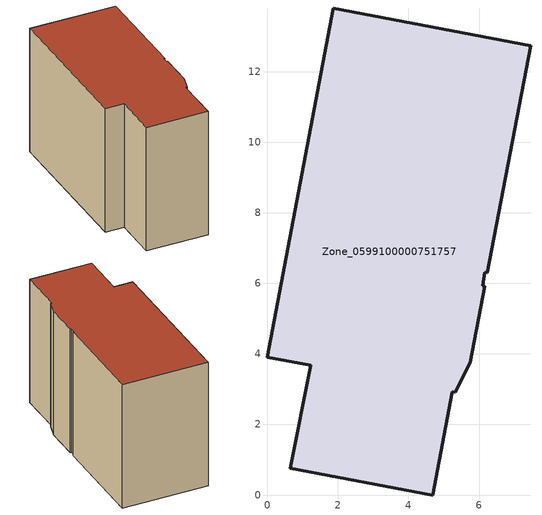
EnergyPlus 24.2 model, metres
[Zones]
Zone_0599100000751757
 floor ground (C_G): 5.75,3.76 5.32,2.9 5.23,2.92 4.68,0 0.65,0.75 1.23,3.68 0,3.91 1.87,13.8 7.46,12.73 6.23,6.3 6.16,6.31 6.1,5.92 6.16,5.91 z0
 wall outside (C_F): 6.23,6.3 7.46,12.73 1.87,13.8 0,3.91 1.23,3.68 0.65,0.75 4.68,0 5.23,2.92 5.32,2.9 5.75,3.76 6.16,5.91 6.1,5.92 6.16,6.31 6.23,6.3 z0:8.62
 roof outside (C_R): 5.75,3.76 6.16,5.91 6.1,5.92 6.16,6.31 6.23,6.3 7.46,12.73 1.87,13.8 0,3.91 1.23,3.68 0.65,0.75 4.68,0 5.23,2.92 5.32,2.9 z8.62
[BUILDING]
Pand.0599100000751757: North Axis=0; Terrain=City; Loads Convergence Tolerance Value=0.04; Temperature Convergence Tolerance Value=0.4; Solar Distribution=FullExterior; Maximum Number of Warmup Days=25; Minimum Number of Warmup Days=1
[Site:Location]
Rotterdam.The.Hague.AP_ZH_NLD Design_Conditions: Latitude=51.96; Longitude=4.45; Time Zone=1; Elevation=-4.5
[SITE:GROUNDTEMPERATURE:BUILDINGSURFACE]
18, 18, 18, 18, 18, 18, 18, 18, 18, 18, 18, 18
[MATERIAL] Thermal Absorptance=0.9; Solar Absorptance=0.7; Visible Absorptance=0.7
Name | Roughness | Thickness | Conductivity | Density | Specific Heat
G.TI.2006-2014 | MediumSmooth | 0.15 | 0.06 | 540 | 1210
F.TI.2006-2014 | Rough | 0.3 | 0.12 | 1920 | 840
R.TI.2006-2014 | MediumRough | 0.2 | 0.08 | 1500 | 1000
[CONSTRUCTION]
C_G: G.TI.2006-2014
C_F: F.TI.2006-2014
C_R: R.TI.2006-2014
[ZONE]
Zone_0599100000751757: Type=1; Multiplier=1; Ceiling Height=Autocalculate; Volume=Autocalculate; Floor Area=autocalculate; Part of Total Floor Area=Yes
[ZONEINFILTRATION:DESIGNFLOWRATE]
Infil_Zone_0599100000751757: Zone or ZoneList or Space or SpaceList=Zone_0599100000751757; Schedule=AlwaysOn; Design Flow Rate Calculation Method=Flow/Area; Flow Rate per Floor Area=0.0015; Constant Term Coefficient=1; Temperature Term Coefficient=0; Velocity Term Coefficient=0; Velocity Squared Term Coefficient=0
[HVACTEMPLATE:ZONE:IDEALLOADSAIRSYSTEM]
Zone_0599100000751757: Maximum Heating Supply Air Temperature=50; Minimum Cooling Supply Air Temperature=13; Maximum Heating Supply Air Humidity Ratio=0.0156; Minimum Cooling Supply Air Humidity Ratio=0.0077; Heating Limit=NoLimit; Cooling Limit=NoLimit; Dehumidification Control Type=ConstantSensibleHeatRatio; Cooling Sensible Heat Ratio=0.7; Dehumidification Setpoint=60; Humidification Control Type=None; Humidification Setpoint=30; Outdoor Air Method=None; Outdoor Air Flow Rate per Person=0.00944; Outdoor Air Flow Rate per Zone Floor Area=0; Outdoor Air Flow Rate per Zone=0; Demand Controlled Ventilation Type=None; Outdoor Air Economizer Type=NoEconomizer; Heat Recovery Type=None; Sensible Heat Recovery Effectiveness=0.7; Latent Heat Recovery Effectiveness=0.65
[ZONECONTROL:THERMOSTAT]
ThermostatControl_Zone_0599100000751757: Zone or ZoneList=Zone_0599100000751757; Control Type Schedule=DualSetpointControlType; Control 1=Thermostat_Zone_0599100000751757; Temperature Difference Between Cutout And Setpoint=0
[THERMOSTATSETPOINT:DUALSETPOINT]
Thermostat_Zone_0599100000751757: Heating Setpoint Temperature Schedule=HeatingSetpoint_Zone_0599100000751757; Cooling Setpoint Temperature Schedule=CoolingSetpoint_Zone_0599100000751757
[SCHEDULE:COMPACT]
HeatingSetpoint_Zone_0599100000751757: Through: 12/31, For: AllDays, Until: 24:00, 21
CoolingSetpoint_Zone_0599100000751757: Through: 12/31, For: AllDays, Until: 24:00, 24
DualSetpointControlType: Through: 12/31, For: AllDays, Until: 24:00, 4
AlwaysOn: Through: 12/31, For: AllDays, Until: 24:00, 1
